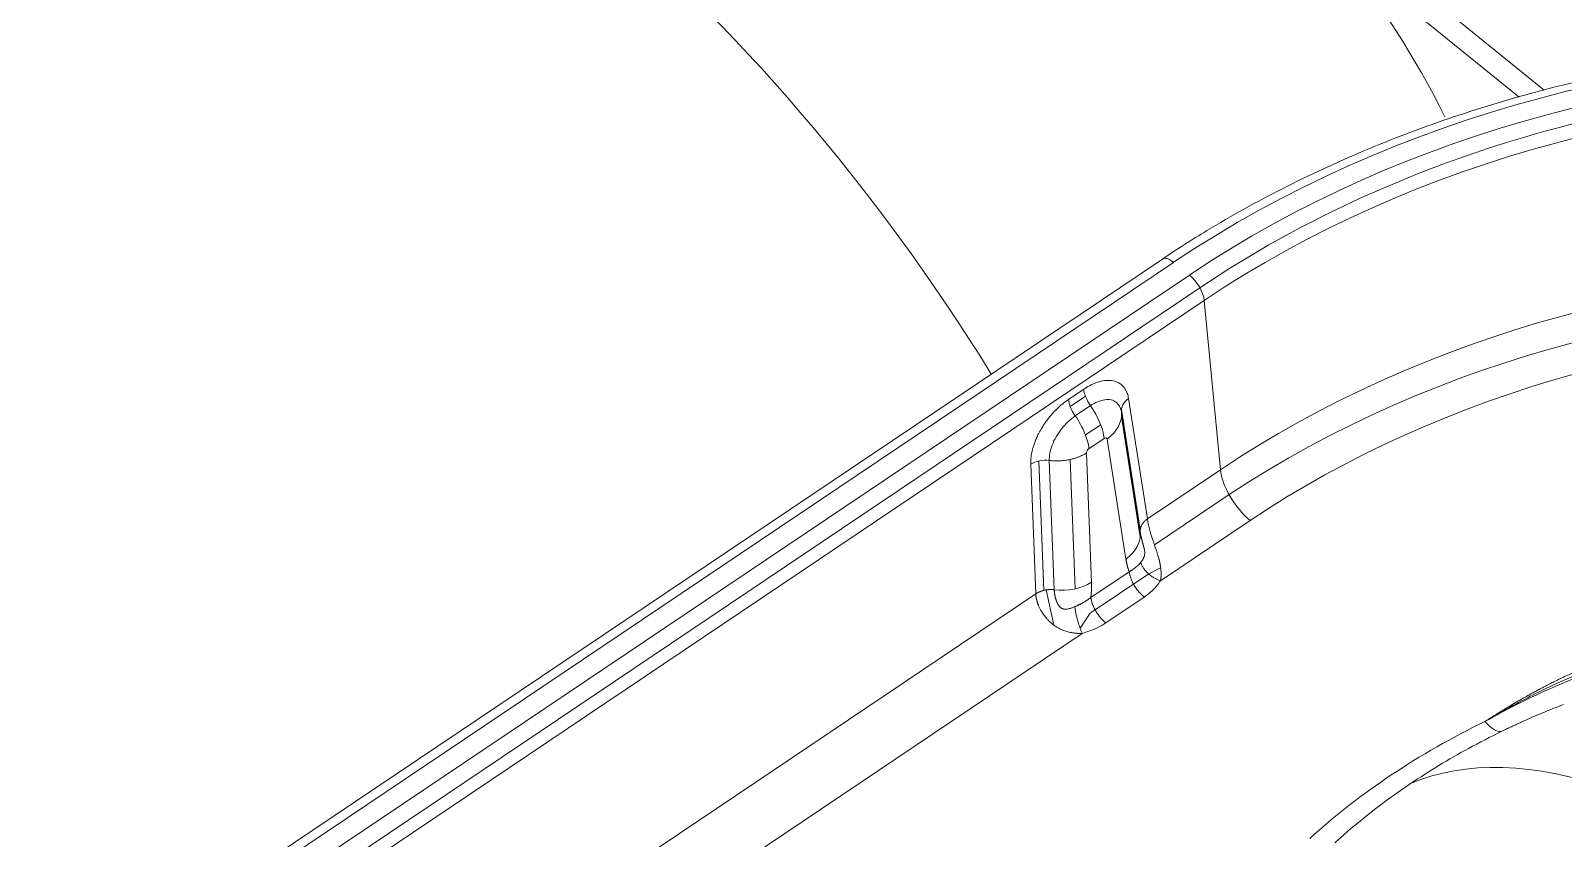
# Model space of a CAD drawing. Header units: millimetres. Extents: x 409 to 2276, y 1039 to 1674.
# Drawn here: x 1955.5 to 1991.13, y 1488.12 to 1506.89 of the extents above; entities that cross this region are included whole.
import ezdxf

# ---------------------------------------------------------------- set-up
doc = ezdxf.new("R2010")
doc.units = ezdxf.units.MM
doc.layers.add('粗实线层', color=7, linetype='Continuous', lineweight=35)

msp = doc.modelspace()

# ---------------------------------------------------------------- linework, layer by layer
at = {"layer": '粗实线层', "lineweight": 20}
for p, q in [((1990.691, 1505.514), (1982.917, 1511.808)), ((1990.108, 1505.35), (1985.921, 1508.741)), ((1981.812, 1501.586), (1943.618, 1475.916)), ((1982.075, 1501.509), (1943.881, 1475.84)), ((1982.44, 1501.214), (1944.246, 1475.544)), ((1944.491, 1475.244), (1982.685, 1500.914)), ((1982.786, 1500.625), (1944.592, 1474.956)), ((1982.786, 1500.625), (1983.162, 1496.687)), ((1979.984, 1498.559), (1979.629, 1498.321)), ((1979.67, 1498.161), (1980.024, 1498.399)), ((1981.465, 1495.547), (1981.025, 1498.346)), ((1980.142, 1498.178), (1979.788, 1497.94)), ((1980.859, 1498.087), (1981.297, 1495.296)), ((1981.298, 1495.241), (1980.859, 1498.031)), ((1980.86, 1497.919), (1981.298, 1495.13)), ((1980.024, 1497.497), (1980.379, 1497.735)), ((1980.105, 1497.176), (1980.459, 1497.414)), ((1980.528, 1497.4), (1980.966, 1494.61)), ((1978.752, 1496.818), (1978.868, 1493.801)), ((1979.057, 1493.883), (1978.941, 1496.893)), ((1979.184, 1496.904), (1979.3, 1493.899)), ((1979.785, 1493.922), (1979.669, 1496.927)), ((1980.164, 1494.071), (1980.048, 1497.077)), ((1981.465, 1495.547), (1983.162, 1496.687)), ((1981.629, 1494.945), (1983.363, 1496.111)), ((1981.768, 1494.108), (1983.854, 1495.51)), ((1980.15, 1493.718), (1981.041, 1494.318)), ((1981.496, 1494.267), (1981.772, 1494.41)), ((1981.496, 1494.267), (1980.135, 1493.353)), ((1949.262, 1473.904), (1978.868, 1493.801)), ((1979.108, 1493.894), (1979.29, 1493.079)), ((1980.496, 1493.13), (1981.387, 1493.729)), ((1979.901, 1493.003), (1980.135, 1493.353)), ((1970.629, 1486.621), (1979.949, 1492.885))]:
    msp.add_line(p, q, dxfattribs=at)
for start, end in [(26.4781, 123.9045), (123.9045, 180.8077)]:
    msp.add_arc((1969.134, 1495.308), 21.5, start, end, dxfattribs=at)
for centre, major_axis, ratio, start_param, end_param in [((1969.134, 1495.308), (-11.993, 17.844), 0.431052, 4.625696, 5.332205), ((1998.506, 1488.205), (-24.797, -1.2), 0.734481, 3.829834, 5.40063), ((1998.506, 1488.205), (-24.246, -1.174), 0.734481, 3.829834, 5.40063), ((1998.506, 1488.205), (23.773, 1.151), 0.734481, 0.683158, 2.262891), ((1998.522, 1487.884), (-23.748, -1.15), 0.734481, 3.829834, 5.40063), ((1998.705, 1484.103), (23.456, 1.135), 0.734481, 0.688241, 2.259038), ((1998.736, 1483.46), (23.406, 1.133), 0.734481, 0.69853, 2.251226), ((1982.091, 1501.171), (0.279, -0.415), 0.431052, 2.190613, 3.141582), ((1998.736, 1483.46), (22.458, 1.087), 0.734481, 0.688241, 2.259038), ((1982.456, 1500.875), (0.279, -0.415), 0.431052, 0.672176, 2.190613), ((1979.959, 1498.071), (0.279, -0.415), 0.431027, 3.813761, 4.740369), ((1980.313, 1498.31), (0.279, -0.415), 0.431052, 3.813768, 4.740378), ((1981.355, 1498.096), (-0.494, -0.078), 0.727595, 5.323445, 6.250053), ((1979.8, 1497.914), (-0.558, 0.83), 0.431051, 3.813768, 4.740377), ((1979.868, 1497.899), (0.988, 0.155), 0.727606, 5.323416, 6.250027), ((1979.081, 1496.568), (0.5, 0.019), 0.682549, 1.33802, 2.26463), ((1983.821, 1496.188), (-0.558, 0.83), 0.431052, 0.672176, 2.190613), ((1980.307, 1495.11), (0.988, 0.155), 0.727605, 5.323424, 6.249941), ((1979.505, 1494.571), (-0.999, -0.039), 0.682549, 1.33811, 2.264629), ((1998.475, 1480.342), (17.185, 0.832), 0.734481, 2.097345, 2.413432), ((1998.918, 1471.192), (11.993, -17.844), 0.431052, 2.190613, 3.061113), ((1998.463, 1480.583), (-16.421, -0.795), 0.734481, 5.238938, 5.295886), ((1998.463, 1480.583), (-16.421, -0.795), 0.734481, 5.295886, 5.40063), ((1998.463, 1480.583), (-16.421, -0.795), 0.734481, 5.40063, 5.555024)]:
    msp.add_ellipse(centre, major_axis=major_axis, ratio=ratio, start_param=start_param, end_param=end_param, dxfattribs=at)
for points, degree, knots in [([(2017.43, 1500.75), (2017.173, 1500.958), (2016.414, 1501.544), (2015.072, 1502.449), (2013.357, 1503.413), (2011.533, 1504.261), (2009.612, 1504.988), (2007.609, 1505.587), (2005.538, 1506.055), (2003.416, 1506.388), (2001.257, 1506.584), (1999.079, 1506.641), (1996.896, 1506.559), (1994.725, 1506.339), (1992.582, 1505.981), (1990.483, 1505.489), (1988.443, 1504.867), (1986.478, 1504.118), (1984.602, 1503.248), (1983.054, 1502.389), (1982.15, 1501.813), (1981.812, 1501.586)], 3, [0, 0, 0, 0, 0.029159, 0.084205, 0.139277, 0.194369, 0.249472, 0.304581, 0.35969, 0.414799, 0.469906, 0.525014, 0.580121, 0.635231, 0.690344, 0.745461, 0.800585, 0.855715, 0.910851, 0.965993, 1, 1, 1, 1]), ([(1980.859, 1498.031), (1980.844, 1498.129), (1980.757, 1498.29), (1980.487, 1498.35), (1980.254, 1498.253), (1980.142, 1498.178)], 3, [0, 0, 0, 0, 0.325485, 0.662412, 1, 1, 1, 1]), ([(1979.788, 1497.94), (1979.676, 1497.864), (1979.453, 1497.655), (1979.227, 1497.262), (1979.18, 1497.01), (1979.184, 1496.904)], 3, [0, 0, 0, 0, 0.337668, 0.674607, 1, 1, 1, 1]), ([(1979.788, 1497.94), (1979.832, 1497.876), (1979.872, 1497.81), (1979.946, 1497.677), (1979.978, 1497.61), (1980.033, 1497.478), (1980.055, 1497.413), (1980.089, 1497.29), (1980.1, 1497.231), (1980.105, 1497.176)], 3, [0, 0, 0, 0, 0.25, 0.25, 0.5, 0.5, 0.75, 0.75, 1, 1, 1, 1]), ([(1980.048, 1497.077), (1980.047, 1497.088), (1980.052, 1497.112), (1980.074, 1497.15), (1980.095, 1497.169), (1980.105, 1497.176)], 3, [0, 0, 0, 0, 0.325301, 0.662286, 1, 1, 1, 1]), ([(1981.465, 1495.547), (1981.462, 1495.545), (1981.457, 1495.541), (1981.449, 1495.535), (1981.441, 1495.529), (1981.434, 1495.524), (1981.427, 1495.518), (1981.42, 1495.512), (1981.414, 1495.507), (1981.408, 1495.501), (1981.403, 1495.496), (1981.397, 1495.49), (1981.392, 1495.485), (1981.387, 1495.48), (1981.383, 1495.475), (1981.378, 1495.47), (1981.374, 1495.465), (1981.37, 1495.46), (1981.366, 1495.455), (1981.363, 1495.451), (1981.359, 1495.446), (1981.356, 1495.441), (1981.353, 1495.437), (1981.35, 1495.433), (1981.347, 1495.428), (1981.344, 1495.424), (1981.342, 1495.42), (1981.339, 1495.416), (1981.337, 1495.412), (1981.335, 1495.409), (1981.33, 1495.4), (1981.324, 1495.387), (1981.316, 1495.37), (1981.309, 1495.352), (1981.304, 1495.335), (1981.301, 1495.318), (1981.298, 1495.301), (1981.297, 1495.286), (1981.296, 1495.27), (1981.296, 1495.256), (1981.297, 1495.246), (1981.298, 1495.241)], 3, [0, 0, 0, 0, 0.024417, 0.048202, 0.07136, 0.093896, 0.115819, 0.137134, 0.157848, 0.177968, 0.197503, 0.216459, 0.234845, 0.252692, 0.270182, 0.287345, 0.304173, 0.320657, 0.336786, 0.352553, 0.367949, 0.382966, 0.397598, 0.411836, 0.425673, 0.439104, 0.452122, 0.46472, 0.476894, 0.488638, 0.499946, 0.555915, 0.610849, 0.664623, 0.717119, 0.768232, 0.817863, 0.865927, 0.912347, 0.957057, 1, 1, 1, 1]), ([(1981.768, 1494.108), (1981.769, 1494.112), (1981.77, 1494.12), (1981.773, 1494.132), (1981.775, 1494.145), (1981.777, 1494.159), (1981.778, 1494.173), (1981.78, 1494.187), (1981.781, 1494.202), (1981.782, 1494.218), (1981.783, 1494.234), (1981.783, 1494.25), (1981.783, 1494.268), (1981.783, 1494.302), (1981.781, 1494.347), (1981.775, 1494.399), (1981.77, 1494.433), (1981.766, 1494.455), (1981.764, 1494.47), (1981.761, 1494.486), (1981.758, 1494.502), (1981.755, 1494.517), (1981.752, 1494.532), (1981.748, 1494.547), (1981.745, 1494.561), (1981.742, 1494.575), (1981.738, 1494.589), (1981.735, 1494.602), (1981.732, 1494.615), (1981.724, 1494.645), (1981.711, 1494.692), (1981.691, 1494.757), (1981.667, 1494.83), (1981.637, 1494.918), (1981.611, 1494.995), (1981.59, 1495.056), (1981.577, 1495.099), (1981.561, 1495.147), (1981.547, 1495.193), (1981.534, 1495.236), (1981.524, 1495.272), (1981.515, 1495.306), (1981.506, 1495.339), (1981.499, 1495.37), (1981.492, 1495.399), (1981.486, 1495.428), (1981.48, 1495.454), (1981.475, 1495.479), (1981.471, 1495.503), (1981.468, 1495.526), (1981.466, 1495.54), (1981.465, 1495.547)], 3, [0, 0, 0, 0, 0.009807, 0.019915, 0.03033, 0.041052, 0.052086, 0.063436, 0.075104, 0.087096, 0.099415, 0.112069, 0.125063, 0.138405, 0.187775, 0.224546, 0.248144, 0.2581, 0.269029, 0.279723, 0.290179, 0.300394, 0.310368, 0.320096, 0.329574, 0.338793, 0.347749, 0.356438, 0.364856, 0.372999, 0.413666, 0.455332, 0.497823, 0.553252, 0.621377, 0.644617, 0.672074, 0.703732, 0.739555, 0.764923, 0.789622, 0.81366, 0.83703, 0.859729, 0.881757, 0.903114, 0.923802, 0.94383, 0.963204, 0.981928, 1, 1, 1, 1]), ([(1981.311, 1494.537), (1981.314, 1494.539), (1981.318, 1494.545), (1981.325, 1494.553), (1981.331, 1494.561), (1981.337, 1494.569), (1981.342, 1494.576), (1981.347, 1494.583), (1981.351, 1494.589), (1981.354, 1494.594), (1981.357, 1494.599), (1981.36, 1494.604), (1981.363, 1494.608), (1981.369, 1494.619), (1981.377, 1494.636), (1981.387, 1494.659), (1981.395, 1494.686), (1981.401, 1494.718), (1981.403, 1494.758), (1981.399, 1494.803), (1981.392, 1494.837), (1981.387, 1494.86), (1981.384, 1494.872), (1981.381, 1494.884), (1981.378, 1494.897), (1981.374, 1494.911), (1981.371, 1494.925), (1981.367, 1494.94), (1981.362, 1494.956), (1981.358, 1494.972), (1981.354, 1494.989), (1981.349, 1495.007), (1981.344, 1495.026), (1981.339, 1495.045), (1981.334, 1495.065), (1981.329, 1495.085), (1981.324, 1495.107), (1981.319, 1495.128), (1981.315, 1495.15), (1981.31, 1495.173), (1981.305, 1495.196), (1981.301, 1495.219), (1981.299, 1495.234), (1981.298, 1495.241)], 3, [0, 0, 0, 0, 0.018104, 0.035096, 0.050988, 0.065788, 0.079508, 0.092156, 0.103742, 0.114275, 0.123763, 0.132213, 0.139633, 0.146029, 0.188955, 0.225637, 0.256434, 0.305873, 0.34941, 0.398408, 0.454165, 0.466912, 0.480624, 0.49533, 0.511059, 0.527842, 0.545706, 0.564684, 0.584802, 0.606091, 0.628577, 0.65229, 0.677256, 0.703502, 0.731056, 0.759937, 0.790159, 0.821732, 0.854663, 0.888954, 0.924608, 0.961624, 1, 1, 1, 1]), ([(1980.966, 1494.61), (1980.967, 1494.604), (1980.969, 1494.592), (1980.972, 1494.574), (1980.975, 1494.556), (1980.979, 1494.538), (1980.983, 1494.519), (1980.987, 1494.501), (1980.991, 1494.483), (1980.995, 1494.464), (1981, 1494.446), (1981.005, 1494.427), (1981.01, 1494.409), (1981.016, 1494.391), (1981.022, 1494.372), (1981.028, 1494.354), (1981.034, 1494.336), (1981.039, 1494.324), (1981.041, 1494.318)], 3, [0, 0, 0, 0, 0.058172, 0.116875, 0.176118, 0.235907, 0.29625, 0.357154, 0.418632, 0.480698, 0.543367, 0.606653, 0.670568, 0.735124, 0.800334, 0.866207, 0.932758, 1, 1, 1, 1]), ([(1981.041, 1494.318), (1981.045, 1494.32), (1981.054, 1494.325), (1981.066, 1494.332), (1981.077, 1494.339), (1981.089, 1494.346), (1981.1, 1494.354), (1981.112, 1494.361), (1981.123, 1494.369), (1981.133, 1494.376), (1981.144, 1494.384), (1981.154, 1494.391), (1981.164, 1494.399), (1981.174, 1494.407), (1981.184, 1494.414), (1981.198, 1494.426), (1981.217, 1494.441), (1981.237, 1494.46), (1981.256, 1494.478), (1981.272, 1494.495), (1981.287, 1494.51), (1981.3, 1494.524), (1981.307, 1494.532), (1981.311, 1494.537)], 3, [0, 0, 0, 0, 0.036887, 0.073665, 0.110328, 0.146868, 0.183277, 0.219548, 0.255674, 0.291647, 0.327462, 0.36311, 0.398584, 0.433879, 0.468987, 0.503902, 0.59235, 0.674972, 0.751723, 0.822585, 0.887562, 0.946683, 1, 1, 1, 1]), ([(1981.387, 1493.729), (1981.366, 1493.746), (1981.345, 1493.765), (1981.304, 1493.806), (1981.283, 1493.829), (1981.244, 1493.876), (1981.225, 1493.901), (1981.188, 1493.953), (1981.171, 1493.979), (1981.139, 1494.033), (1981.125, 1494.061), (1981.098, 1494.115), (1981.087, 1494.143), (1981.068, 1494.196), (1981.06, 1494.222), (1981.048, 1494.272), (1981.043, 1494.295), (1981.041, 1494.318)], 3, [0, 0, 0, 0, 0.125, 0.125, 0.25, 0.25, 0.375, 0.375, 0.5, 0.5, 0.625, 0.625, 0.75, 0.75, 0.875, 0.875, 1, 1, 1, 1]), ([(1981.768, 1494.108), (1981.743, 1494.116), (1981.718, 1494.126), (1981.667, 1494.15), (1981.641, 1494.163), (1981.589, 1494.194), (1981.564, 1494.21), (1981.516, 1494.247), (1981.493, 1494.266), (1981.45, 1494.307), (1981.43, 1494.328), (1981.395, 1494.371), (1981.379, 1494.392), (1981.352, 1494.435), (1981.34, 1494.457), (1981.322, 1494.498), (1981.315, 1494.518), (1981.311, 1494.537)], 3, [0, 0, 0, 0, 0.125, 0.125, 0.25, 0.25, 0.375, 0.375, 0.5, 0.5, 0.625, 0.625, 0.75, 0.75, 0.875, 0.875, 1, 1, 1, 1]), ([(1980.15, 1493.718), (1980.151, 1493.725), (1980.152, 1493.737), (1980.154, 1493.756), (1980.156, 1493.774), (1980.157, 1493.792), (1980.159, 1493.81), (1980.16, 1493.828), (1980.161, 1493.846), (1980.162, 1493.863), (1980.163, 1493.88), (1980.164, 1493.897), (1980.164, 1493.914), (1980.165, 1493.93), (1980.165, 1493.947), (1980.165, 1493.963), (1980.165, 1493.979), (1980.165, 1493.995), (1980.165, 1494.01), (1980.165, 1494.026), (1980.165, 1494.041), (1980.164, 1494.056), (1980.164, 1494.066), (1980.164, 1494.071)], 3, [0, 0, 0, 0, 0.051285, 0.102169, 0.152658, 0.202757, 0.25247, 0.301802, 0.350758, 0.399345, 0.447569, 0.495435, 0.542951, 0.590123, 0.636958, 0.683461, 0.729637, 0.775487, 0.821016, 0.866229, 0.911127, 0.955717, 1, 1, 1, 1]), ([(1981.387, 1493.729), (1981.392, 1493.732), (1981.402, 1493.739), (1981.417, 1493.749), (1981.431, 1493.759), (1981.445, 1493.769), (1981.458, 1493.78), (1981.471, 1493.79), (1981.484, 1493.8), (1981.497, 1493.81), (1981.509, 1493.82), (1981.521, 1493.83), (1981.533, 1493.84), (1981.544, 1493.85), (1981.555, 1493.86), (1981.566, 1493.87), (1981.577, 1493.879), (1981.587, 1493.889), (1981.597, 1493.899), (1981.616, 1493.918), (1981.642, 1493.945), (1981.673, 1493.98), (1981.7, 1494.012), (1981.722, 1494.042), (1981.74, 1494.067), (1981.755, 1494.089), (1981.764, 1494.102), (1981.768, 1494.108)], 3, [0, 0, 0, 0, 0.031342, 0.062335, 0.092977, 0.123265, 0.153197, 0.18277, 0.211983, 0.240833, 0.269318, 0.297435, 0.325184, 0.352563, 0.379568, 0.406201, 0.432464, 0.458366, 0.483914, 0.509116, 0.606747, 0.69543, 0.775301, 0.846106, 0.907285, 0.958581, 1, 1, 1, 1]), ([(1978.868, 1493.801), (1978.871, 1493.803), (1978.876, 1493.807), (1978.884, 1493.812), (1978.892, 1493.817), (1978.9, 1493.822), (1978.909, 1493.826), (1978.917, 1493.831), (1978.926, 1493.836), (1978.935, 1493.84), (1978.943, 1493.844), (1978.952, 1493.848), (1978.961, 1493.852), (1978.97, 1493.856), (1978.98, 1493.859), (1978.989, 1493.863), (1978.998, 1493.866), (1979.008, 1493.87), (1979.017, 1493.873), (1979.027, 1493.876), (1979.036, 1493.878), (1979.046, 1493.881), (1979.055, 1493.883), (1979.065, 1493.886), (1979.075, 1493.888), (1979.085, 1493.89), (1979.094, 1493.892), (1979.104, 1493.894), (1979.114, 1493.895), (1979.124, 1493.897), (1979.134, 1493.898), (1979.144, 1493.899), (1979.154, 1493.9), (1979.163, 1493.901), (1979.173, 1493.902), (1979.183, 1493.902), (1979.193, 1493.903), (1979.203, 1493.903), (1979.213, 1493.903), (1979.223, 1493.903), (1979.232, 1493.903), (1979.242, 1493.903), (1979.252, 1493.903), (1979.261, 1493.902), (1979.271, 1493.901), (1979.281, 1493.901), (1979.29, 1493.9), (1979.297, 1493.899), (1979.3, 1493.899)], 3, [0, 0, 0, 0, 0.022614, 0.045189, 0.067725, 0.090221, 0.112678, 0.135096, 0.157475, 0.179814, 0.202114, 0.224375, 0.246598, 0.268781, 0.290925, 0.31303, 0.335096, 0.357123, 0.379111, 0.40106, 0.422971, 0.444843, 0.466676, 0.48847, 0.510226, 0.531942, 0.553621, 0.57526, 0.596861, 0.618424, 0.639948, 0.661434, 0.682881, 0.70429, 0.72566, 0.746992, 0.768286, 0.789541, 0.810759, 0.831938, 0.853079, 0.874181, 0.895246, 0.916273, 0.937262, 0.958212, 0.979125, 1, 1, 1, 1]), ([(1978.868, 1493.801), (1978.868, 1493.798), (1978.869, 1493.79), (1978.87, 1493.778), (1978.871, 1493.766), (1978.873, 1493.754), (1978.874, 1493.742), (1978.876, 1493.729), (1978.879, 1493.717), (1978.881, 1493.703), (1978.884, 1493.69), (1978.887, 1493.677), (1978.891, 1493.663), (1978.894, 1493.649), (1978.899, 1493.634), (1978.903, 1493.62), (1978.908, 1493.605), (1978.913, 1493.59), (1978.918, 1493.575), (1978.924, 1493.559), (1978.93, 1493.543), (1978.943, 1493.512), (1978.965, 1493.466), (1978.995, 1493.41), (1979.026, 1493.361), (1979.054, 1493.319), (1979.088, 1493.273), (1979.127, 1493.226), (1979.17, 1493.18), (1979.218, 1493.135), (1979.272, 1493.089), (1979.336, 1493.043), (1979.4, 1493.006), (1979.462, 1492.975), (1979.518, 1492.952), (1979.583, 1492.929), (1979.643, 1492.913), (1979.701, 1492.902), (1979.744, 1492.895), (1979.785, 1492.89), (1979.823, 1492.887), (1979.858, 1492.885), (1979.891, 1492.884), (1979.921, 1492.884), (1979.94, 1492.885), (1979.949, 1492.885)], 3, [0, 0, 0, 0, 0.009438, 0.019007, 0.028706, 0.038536, 0.048496, 0.058585, 0.068804, 0.079152, 0.08963, 0.100238, 0.110975, 0.121843, 0.132844, 0.143977, 0.155246, 0.166651, 0.178192, 0.189868, 0.201679, 0.213622, 0.259611, 0.305649, 0.339088, 0.371644, 0.403299, 0.44633, 0.485106, 0.519537, 0.566489, 0.613974, 0.661646, 0.698705, 0.739854, 0.771537, 0.822488, 0.850793, 0.877231, 0.901883, 0.92481, 0.946052, 0.965646, 0.98362, 1, 1, 1, 1]), ([(1979.3, 1493.899), (1979.3, 1493.895), (1979.3, 1493.887), (1979.3, 1493.876), (1979.301, 1493.864), (1979.302, 1493.853), (1979.303, 1493.842), (1979.304, 1493.831), (1979.305, 1493.821), (1979.306, 1493.81), (1979.308, 1493.799), (1979.309, 1493.789), (1979.311, 1493.779), (1979.313, 1493.769), (1979.315, 1493.759), (1979.317, 1493.749), (1979.319, 1493.739), (1979.322, 1493.73), (1979.324, 1493.721), (1979.326, 1493.712), (1979.329, 1493.703), (1979.331, 1493.694), (1979.334, 1493.686), (1979.336, 1493.677), (1979.339, 1493.669), (1979.342, 1493.661), (1979.344, 1493.653), (1979.347, 1493.646), (1979.35, 1493.638), (1979.353, 1493.631), (1979.355, 1493.624), (1979.358, 1493.617), (1979.361, 1493.61), (1979.364, 1493.604), (1979.367, 1493.598), (1979.369, 1493.591), (1979.378, 1493.573), (1979.393, 1493.545), (1979.415, 1493.513), (1979.436, 1493.491), (1979.455, 1493.475), (1979.476, 1493.463), (1979.499, 1493.454), (1979.524, 1493.449), (1979.552, 1493.447), (1979.585, 1493.449), (1979.613, 1493.453), (1979.635, 1493.458), (1979.651, 1493.462), (1979.671, 1493.467), (1979.693, 1493.474), (1979.719, 1493.482), (1979.747, 1493.493), (1979.767, 1493.501), (1979.777, 1493.506)], 3, [0, 0, 0, 0, 0.017546, 0.034813, 0.051799, 0.068504, 0.084927, 0.101069, 0.116928, 0.132506, 0.147801, 0.162816, 0.177549, 0.192002, 0.206176, 0.220071, 0.233688, 0.247028, 0.260093, 0.272883, 0.285401, 0.297647, 0.309623, 0.321332, 0.332775, 0.343955, 0.354875, 0.365538, 0.375945, 0.386101, 0.396007, 0.405666, 0.415081, 0.424254, 0.433189, 0.441888, 0.450353, 0.511713, 0.561416, 0.592614, 0.621869, 0.649855, 0.677293, 0.705124, 0.737053, 0.773672, 0.81552, 0.830684, 0.849465, 0.871925, 0.898132, 0.928161, 0.96209, 1, 1, 1, 1]), ([(1979.777, 1493.506), (1979.783, 1493.508), (1979.795, 1493.513), (1979.812, 1493.521), (1979.829, 1493.528), (1979.847, 1493.537), (1979.864, 1493.545), (1979.882, 1493.554), (1979.9, 1493.562), (1979.918, 1493.572), (1979.936, 1493.581), (1979.954, 1493.591), (1979.972, 1493.601), (1979.99, 1493.611), (1980.008, 1493.622), (1980.026, 1493.633), (1980.044, 1493.644), (1980.062, 1493.656), (1980.08, 1493.668), (1980.098, 1493.68), (1980.115, 1493.693), (1980.133, 1493.705), (1980.144, 1493.714), (1980.15, 1493.718)], 3, [0, 0, 0, 0, 0.042016, 0.084674, 0.127964, 0.171877, 0.216401, 0.261526, 0.307237, 0.353523, 0.400367, 0.447756, 0.495673, 0.544102, 0.593027, 0.642429, 0.692291, 0.742592, 0.793314, 0.844437, 0.89594, 0.947802, 1, 1, 1, 1]), ([(1980.496, 1493.13), (1980.477, 1493.145), (1980.457, 1493.163), (1980.417, 1493.202), (1980.397, 1493.224), (1980.356, 1493.272), (1980.337, 1493.297), (1980.299, 1493.351), (1980.28, 1493.379), (1980.247, 1493.436), (1980.232, 1493.465), (1980.205, 1493.521), (1980.193, 1493.549), (1980.174, 1493.603), (1980.167, 1493.628), (1980.156, 1493.676), (1980.152, 1493.698), (1980.15, 1493.718)], 3, [0, 0, 0, 0, 0.125, 0.125, 0.25, 0.25, 0.375, 0.375, 0.5, 0.5, 0.625, 0.625, 0.75, 0.75, 0.875, 0.875, 1, 1, 1, 1]), ([(1989.311, 1490.836), (1989.753, 1491.122), (1990.158, 1491.354), (1990.633, 1491.626), (1991.118, 1491.859), (1992.206, 1492.381), (1993.444, 1492.764), (1994.121, 1492.974), (1994.824, 1493.134), (1995.588, 1493.309), (1996.359, 1493.418), (1997.19, 1493.536), (1998.073, 1493.582), (1998.996, 1493.631), (1999.876, 1493.599), (2000.735, 1493.568), (2001.604, 1493.456), (2002.403, 1493.353), (2003.172, 1493.186), (2004.526, 1492.893), (2005.785, 1492.4), (2006.879, 1491.971), (2007.817, 1491.424), (2008.232, 1491.182), (2008.639, 1490.901), (2008.976, 1490.668), (2009.358, 1490.373)], 2, [0, 0, 0, 0.0625, 0.0625, 0.125, 0.125, 0.25, 0.25, 0.3125, 0.3125, 0.375, 0.375, 0.4375, 0.4375, 0.5, 0.5, 0.5625, 0.5625, 0.625, 0.625, 0.75, 0.75, 0.875, 0.875, 0.9375, 0.9375, 1, 1, 1]), ([(2009.122, 1490.529), (2009.063, 1490.58), (2008.992, 1490.622), (2008.847, 1490.722), (2008.766, 1490.776), (2008.362, 1491.039), (2008.025, 1491.237), (2006.978, 1491.795), (2006.231, 1492.121), (2003.892, 1492.944), (2002.188, 1493.301), (1996.98, 1493.658), (1993.36, 1492.947), (1990.251, 1491.364), (1990.071, 1491.268), (1989.806, 1491.119), (1989.718, 1491.069), (1989.621, 1491.009), (1989.609, 1491.002), (1989.598, 1490.995)], 3, [0, 0, 0, 0, 0.012927, 0.012927, 0.028317, 0.028317, 0.089878, 0.089878, 0.212998, 0.212998, 0.45924, 0.45924, 0.951722, 0.951722, 0.982503, 0.982503, 0.997893, 0.997893, 1, 1, 1, 1]), ([(1979.949, 1492.885), (1979.939, 1492.907), (1979.929, 1492.93), (1979.91, 1492.979), (1979.9, 1493.004), (1979.882, 1493.056), (1979.873, 1493.083), (1979.857, 1493.135), (1979.849, 1493.161), (1979.835, 1493.212), (1979.828, 1493.238), (1979.815, 1493.292), (1979.809, 1493.32), (1979.797, 1493.375), (1979.792, 1493.402), (1979.784, 1493.456), (1979.78, 1493.481), (1979.777, 1493.506)], 3, [0, 0, 0, 0, 0.125, 0.125, 0.25, 0.25, 0.375, 0.375, 0.5, 0.5, 0.625, 0.625, 0.75, 0.75, 0.875, 0.875, 1, 1, 1, 1]), ([(1989.311, 1490.837), (1989.79, 1491.105), (1990.827, 1491.635), (1992.6, 1492.319), (1994.701, 1492.889), (1997.16, 1493.267), (1999.817, 1493.343), (2002.388, 1493.087), (2004.632, 1492.582), (2006.502, 1491.931), (2008.054, 1491.197), (2008.947, 1490.648), (2009.358, 1490.374)], 3, [0, 0, 0, 0, 0.080202, 0.16981, 0.270817, 0.384928, 0.513025, 0.635787, 0.743387, 0.838881, 0.923799, 1, 1, 1, 1]), ([(1991.134, 1491.233), (1991.058, 1491.203), (1990.938, 1491.156), (1990.775, 1491.09), (1990.646, 1491.036), (1990.52, 1490.983), (1990.396, 1490.929), (1990.275, 1490.876), (1990.156, 1490.822), (1990.04, 1490.769), (1989.927, 1490.716), (1989.815, 1490.664), (1989.742, 1490.629), (1989.706, 1490.611)], 3, [0, 0, 0, 0, 0.156096, 0.246941, 0.336349, 0.42432, 0.510856, 0.595958, 0.679627, 0.761865, 0.842672, 0.92205, 1, 1, 1, 1]), ([(1989.311, 1490.837), (1989.35, 1490.792), (1989.389, 1490.752), (1989.465, 1490.686), (1989.502, 1490.659), (1989.571, 1490.621), (1989.603, 1490.609), (1989.66, 1490.6), (1989.685, 1490.603), (1989.706, 1490.611)], 3, [0, 0, 0, 0, 0.25, 0.25, 0.5, 0.5, 0.75, 0.75, 1, 1, 1, 1])]:
    msp.add_open_spline(points, degree=degree, knots=knots, dxfattribs=at)
for points in [[(1981.025, 1498.346), (1981.019, 1498.385), (1981.001, 1498.463), (1980.947, 1498.575), (1980.863, 1498.672), (1980.744, 1498.742), (1980.595, 1498.772), (1980.428, 1498.76), (1980.263, 1498.711), (1980.116, 1498.642), (1980.026, 1498.588), (1979.984, 1498.559)], [(1979.629, 1498.321), (1979.586, 1498.292), (1979.498, 1498.227), (1979.359, 1498.103), (1979.226, 1497.961), (1979.11, 1497.814), (1979.02, 1497.678), (1978.948, 1497.554), (1978.893, 1497.442), (1978.852, 1497.342), (1978.82, 1497.252), (1978.796, 1497.171), (1978.778, 1497.096), (1978.765, 1497.025), (1978.756, 1496.957), (1978.751, 1496.888), (1978.751, 1496.842), (1978.752, 1496.818)], [(1980.459, 1497.414), (1980.471, 1497.422), (1980.491, 1497.43), (1980.518, 1497.425), (1980.526, 1497.41), (1980.528, 1497.4)], [(1979.949, 1492.885), (1980.006, 1492.901), (1980.124, 1492.938), (1980.309, 1493.017), (1980.434, 1493.088), (1980.496, 1493.13)]]:
    msp.add_open_spline(points, degree=3, dxfattribs=at)
msp.add_rational_spline([(1979.184, 1496.905), (1979.497, 1496.866), (1979.807, 1496.928), (1980.048, 1497.077)], [1.0556411045, 0.981451895429, 0.981452965183, 1.05564431376], degree=3, dxfattribs=at)

doc.saveas('drawing.dxf')
